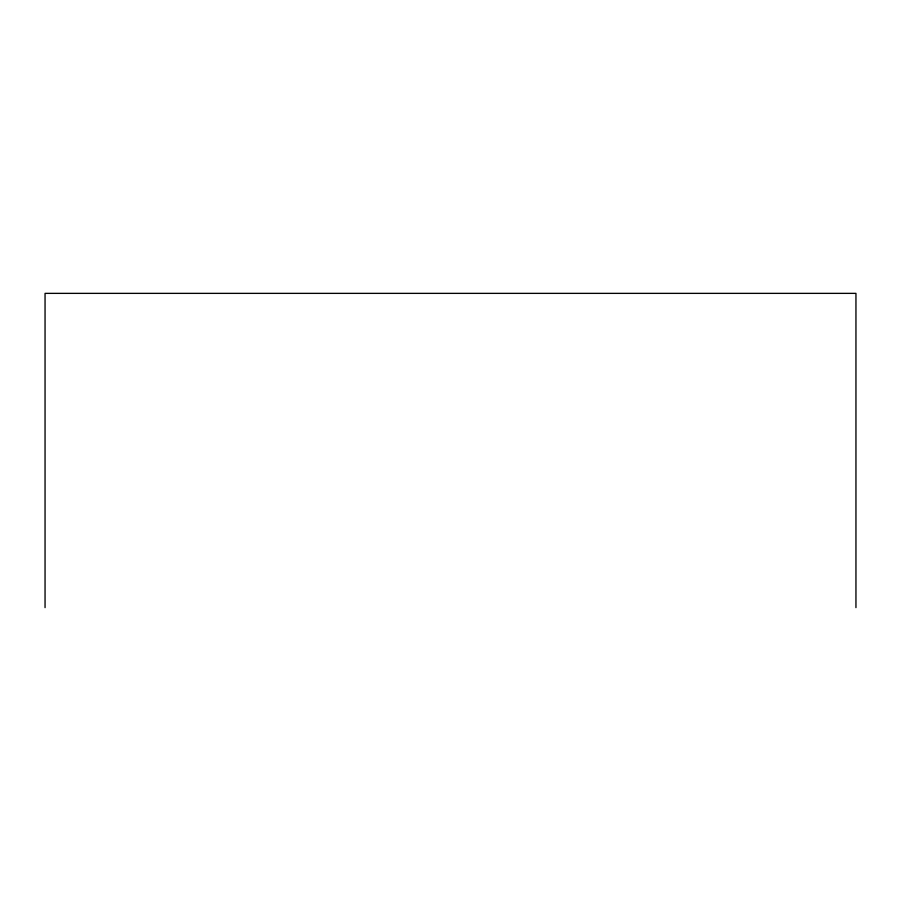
<?xml version="1.0" encoding="UTF-8"?>
<svg xmlns="http://www.w3.org/2000/svg" width="901" height="901" viewBox="0 0 901 901"><rect width="100%" height="100%" fill="white"/><g stroke="black" fill="none" stroke-linecap="round" stroke-linejoin="round"><path stroke-width="1.35" d="M855.95 607.634L855.95 293.366L45.05 293.366L45.05 607.634"/></g></svg>
